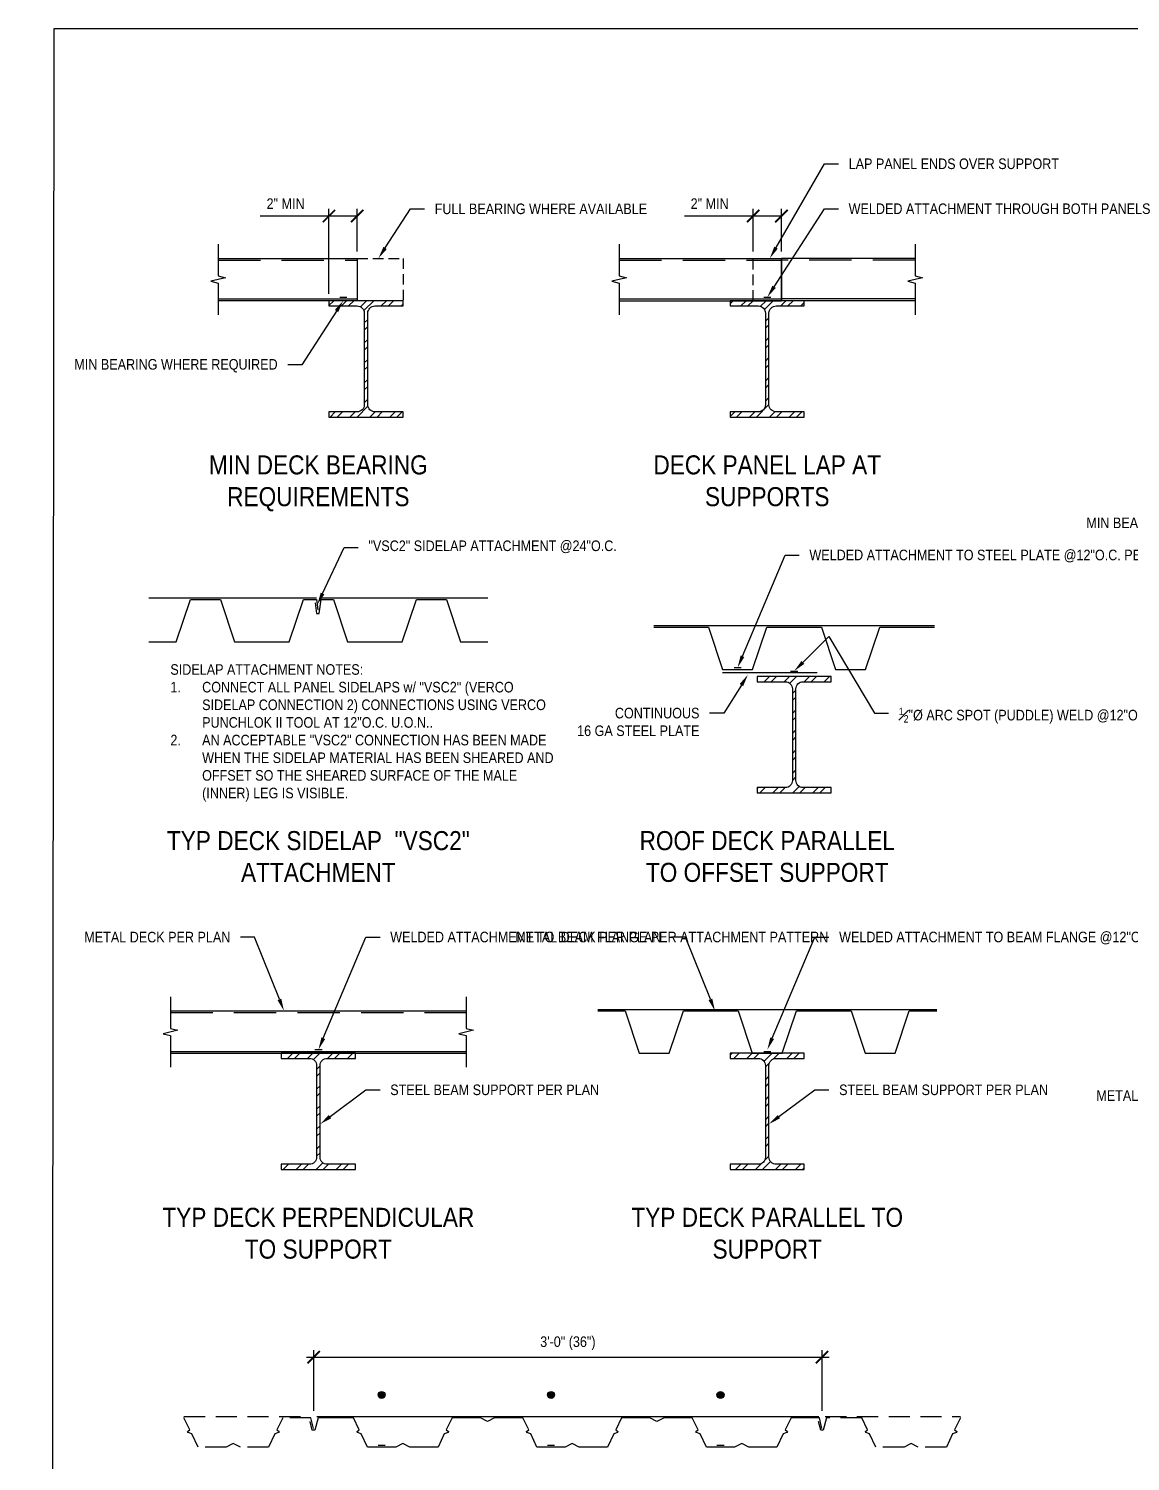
# Model space of a CAD drawing. Header units: inches. Extents: x -16404 to 14624, y -1591 to 16152.
# Drawn here: x -12407.4 to -12329.4, y 8848.1 to 8949.6 of the extents above; entities that cross this region are included whole.
import ezdxf
from ezdxf import colors
from ezdxf.entities.mleader import LeaderData, LeaderLine
from ezdxf.math import Vec2, Vec3

# ---------------------------------------------------------------- set-up
doc = ezdxf.new("R2010")
doc.units = ezdxf.units.IN
doc.header["$LTSCALE"] = 24
doc.header["$MEASUREMENT"] = 0
for name, pattern in [('HIDDEN2', [0.1875, 0.125, -0.0625]), ('HIDDEN4', [0.09375, 0.0625, -0.03125]), ('HIDDEN8', [0.04625, 0.03125, -0.015])]:
    doc.linetypes.add(name, pattern=pattern)
doc.layers.get('0').update_dxf_attribs({"linetype": 'CONTINUOUS'})
doc.layers.get('DefPoints').update_dxf_attribs({"color": 251, "linetype": 'CONTINUOUS'})
doc.layers.add('DESIGNER COMMENTS', color=221, linetype='CONTINUOUS', plot=False)
for name, color, linetype in [('S-ANNO-DIMS', 2, 'CONTINUOUS'), ('S-ANNO-NOTE', 4, 'CONTINUOUS'), ('S-BREAK', 2, 'CONTINUOUS'), ('S-STEEL', 4, 'CONTINUOUS')]:
    doc.layers.add(name, color=color, linetype=linetype)
doc.layers.add('S-HATCH1', color=1, linetype='CONTINUOUS', transparency=0.5)
doc.styles.add('Arial', font='arial.ttf', dxfattribs={"width": 0.85})
doc.dimstyles.new('DIM-8$0', dxfattribs={"dimscale": 8, "dimtxt": 0.09375, "dimasz": 0.109375, "dimexe": 0.0625, "dimexo": 0.0625, "dimgap": 0.0625, "dimtad": 1, "dimdec": 4, "dimzin": 11, "dimdsep": 46, "dimlunit": 4, "dimtxsty": 'Arial', "dimblk1": 'ARCHTICK', "dimblk2": 'ARCHTICK', "dimsah": 1, "dimcen": 0.125, "dimdle": 0.0625, "dimclrd": 256, "dimclre": 256, "dimclrt": 4, "dimadec": 0, "dimazin": 0, "dimtfac": 1, "dimtdec": 4, "dimtmove": 0, "dimatfit": 3, "dimldrblk": 'ARCHTICK', "dimfxl": 1, "dimtolj": 1, "dimtzin": 11, "dimarcsym": 0})

# ---------------------------------------------------------------- blocks, each defined once
blk = doc.blocks.new('W8x21')
at = {"layer": 'S-HATCH1'}
h = blk.add_hatch(dxfattribs=at)
h.set_pattern_fill('STEEL', color=256, scale=8, style=0)
h.set_pattern_definition([(45, (-55.7914, -336.0449), (-0.7071068, 0.7071068), []), (45, (-55.7914, -335.5449), (-0.7071068, 0.7071068), [])])
edge = h.paths.add_edge_path()
edge.add_line((2.625, -4.125), (2.625, -3.75))
edge.add_line((2.625, -3.75), (0.625, -3.75))
edge.add_arc((0.625, -3.25), 0.5, 180, 270, ccw=False)
edge.add_line((0.125, -3.25), (0.125, 3.25))
edge.add_arc((0.625, 3.25), 0.5, 90, 180, ccw=False)
edge.add_line((0.625, 3.75), (2.625, 3.75))
edge.add_line((2.625, 3.75), (2.625, 4.125))
edge.add_line((2.625, 4.125), (-2.625, 4.125))
edge.add_line((-2.625, 4.125), (-2.625, 3.75))
edge.add_line((-2.625, 3.75), (-0.625, 3.75))
edge.add_arc((-0.625, 3.25), 0.5, 0, 90, ccw=False)
edge.add_line((-0.125, 3.25), (-0.125, -3.25))
edge.add_arc((-0.625, -3.25), 0.5, -90, 0, ccw=False)
edge.add_line((-0.625, -3.75), (-2.625, -3.75))
edge.add_line((-2.625, -3.75), (-2.625, -4.125))
edge.add_line((-2.625, -4.125), (2.625, -4.125))
at = {"layer": 'S-STEEL'}
blk.add_lwpolyline([(2.625, -4.125), (2.625, -3.75), (0.625, -3.75, -0.4142136), (0.125, -3.25), (0.125, 3.25, -0.4142136), (0.625, 3.75), (2.625, 3.75), (2.625, 4.125), (-2.625, 4.125), (-2.625, 3.75), (-0.625, 3.75, -0.4142136), (-0.125, 3.25), (-0.125, -3.25, -0.4142136), (-0.625, -3.75), (-2.625, -3.75), (-2.625, -4.125)], format="xyb", close=True, dxfattribs=at)
blk = doc.blocks.new('_ARCHTICK')
at = {"color": 0, "linetype": 'ByBlock', "const_width": 0.15}
blk.add_lwpolyline([(-0.5, -0.5), (0.5, 0.5)], dxfattribs=at)
blk = doc.blocks.new('*D2866')
at = {"layer": 'DefPoints', "color": 0, "transparency": 16777216}
for p in [(-12354.13, 8936.37), (-12356.13, 8933.37), (-12354.13, 8933.37)]:
    blk.add_point(p, dxfattribs=at)
at = {"layer": 'S-ANNO-DIMS', "lineweight": -2, "transparency": 16777216}
for p, q in [((-12356.13, 8936.37), (-12361, 8936.37)), ((-12354.13, 8936.37), (-12356.63, 8936.37)), ((-12356.13, 8933.87), (-12356.13, 8936.87)), ((-12354.13, 8933.87), (-12354.13, 8936.87))]:
    blk.add_line(p, q, dxfattribs=at)
at = {"layer": 'S-ANNO-DIMS', "lineweight": -2, "transparency": 16777216, "xscale": 0.875, "yscale": 0.875, "zscale": 0.875, "rotation": 180}
blk.add_blockref('_ARCHTICK', (-12356.13, 8936.37), dxfattribs=at)
at = {"layer": 'S-ANNO-DIMS', "lineweight": -2, "transparency": 16777216, "xscale": 0.875, "yscale": 0.875, "zscale": 0.875}
blk.add_blockref('_ARCHTICK', (-12354.13, 8936.37), dxfattribs=at)
at = {"layer": 'S-ANNO-DIMS', "color": 4, "transparency": 16777216, "insert": (-12359.21, 8937.25), "char_height": 0.75, "attachment_point": 5, "style": 'Arial'}
blk.add_mtext('\\A1;2" MIN', dxfattribs=at)
blk = doc.blocks.new('*D2867')
at = {"layer": 'DefPoints', "color": 0, "transparency": 16777216}
for p in [(-12384.17, 8936.37), (-12384.17, 8933.37), (-12386.17, 8930.37)]:
    blk.add_point(p, dxfattribs=at)
at = {"layer": 'S-ANNO-DIMS', "lineweight": -2, "transparency": 16777216}
for p, q in [((-12386.17, 8936.37), (-12391.04, 8936.37)), ((-12384.17, 8936.37), (-12386.67, 8936.37)), ((-12386.17, 8930.87), (-12386.17, 8936.87)), ((-12384.17, 8933.87), (-12384.17, 8936.87))]:
    blk.add_line(p, q, dxfattribs=at)
at = {"layer": 'S-ANNO-DIMS', "lineweight": -2, "transparency": 16777216, "xscale": 0.875, "yscale": 0.875, "zscale": 0.875, "rotation": 180}
blk.add_blockref('_ARCHTICK', (-12386.17, 8936.37), dxfattribs=at)
at = {"layer": 'S-ANNO-DIMS', "lineweight": -2, "transparency": 16777216, "xscale": 0.875, "yscale": 0.875, "zscale": 0.875}
blk.add_blockref('_ARCHTICK', (-12384.17, 8936.37), dxfattribs=at)
at = {"layer": 'S-ANNO-DIMS', "color": 4, "transparency": 16777216, "insert": (-12389.24, 8937.25), "char_height": 0.75, "attachment_point": 5, "style": 'Arial'}
blk.add_mtext('\\A1;2" MIN', dxfattribs=at)
blk = doc.blocks.new('*D2869')
at = {"layer": 'DefPoints', "color": 0, "transparency": 16777216}
for p in [(-12351.25, 8855.52), (-12387.25, 8851.22), (-12351.25, 8851.22)]:
    blk.add_point(p, dxfattribs=at)
at = {"layer": 'S-ANNO-DIMS', "lineweight": -2, "transparency": 16777216}
for p, q in [((-12387.75, 8855.52), (-12350.75, 8855.52)), ((-12387.25, 8851.72), (-12387.25, 8856.02)), ((-12351.25, 8851.72), (-12351.25, 8856.02))]:
    blk.add_line(p, q, dxfattribs=at)
at = {"layer": 'S-ANNO-DIMS', "lineweight": -2, "transparency": 16777216, "xscale": 0.875, "yscale": 0.875, "zscale": 0.875, "rotation": 180}
blk.add_blockref('_ARCHTICK', (-12387.25, 8855.52), dxfattribs=at)
at = {"layer": 'S-ANNO-DIMS', "lineweight": -2, "transparency": 16777216, "xscale": 0.875, "yscale": 0.875, "zscale": 0.875}
blk.add_blockref('_ARCHTICK', (-12351.25, 8855.52), dxfattribs=at)
at = {"layer": 'S-ANNO-DIMS', "color": 4, "transparency": 16777216, "insert": (-12369.25, 8856.51), "char_height": 0.75, "attachment_point": 5, "style": 'Arial'}
blk.add_mtext('\\A1;3\'-0" (36")', dxfattribs=at)

msp = doc.modelspace()

# ---------------------------------------------------------------- hatches: boundary and pattern name
at = {"layer": 'S-STEEL'}
h = msp.add_hatch(color=256, dxfattribs=at)
h.dxf.hatch_style = 1
h.paths.add_polyline_path([(-12382.19068, 8852.84804, 1), (-12382.69068, 8852.84804, 1)])
h = msp.add_hatch(color=256, dxfattribs=at)
h.dxf.hatch_style = 1
h.paths.add_polyline_path([(-12370.19068, 8852.84804, 1), (-12370.69068, 8852.84804, 1)])
h = msp.add_hatch(color=256, dxfattribs=at)
h.dxf.hatch_style = 1
h.paths.add_polyline_path([(-12358.19068, 8852.84804, 1), (-12358.69068, 8852.84804, 1)])

# ---------------------------------------------------------------- linework, layer by layer
at = {"layer": 'DESIGNER COMMENTS'}
msp.add_lwpolyline([(-12405.63133, 8949.64646), (-12260.90175, 8949.64646), (-12261.06734, 8788.5371), (-12405.79692, 8788.5371)], close=True, dxfattribs=at)
at = {"layer": 'S-BREAK'}
for points in [[(-12394.02069, 8934.3731), (-12394.02069, 8932.12548), (-12393.50179, 8931.99929), (-12394.53959, 8931.7469), (-12394.02069, 8931.62071), (-12394.02069, 8929.3731)], [(-12365.61048, 8934.3731), (-12365.61048, 8932.12548), (-12365.09158, 8931.99929), (-12366.12938, 8931.7469), (-12365.61048, 8931.62071), (-12365.61048, 8929.3731)], [(-12344.65228, 8934.3731), (-12344.65228, 8932.12548), (-12344.13338, 8931.99929), (-12345.17118, 8931.7469), (-12344.65228, 8931.62071), (-12344.65228, 8929.3731)], [(-12397.3991, 8881.06432), (-12397.3991, 8878.8167), (-12396.8802, 8878.69051), (-12397.918, 8878.43813), (-12397.3991, 8878.31193), (-12397.3991, 8876.06432)], [(-12376.44089, 8881.06432), (-12376.44089, 8878.8167), (-12375.92199, 8878.69051), (-12376.95979, 8878.43813), (-12376.44089, 8878.31193), (-12376.44089, 8876.06432)]]:
    msp.add_lwpolyline(points, dxfattribs=at)
at = {"layer": 'S-STEEL', "color": 6}
for p, q in [((-12385.40275, 8930.6231), (-12384.90275, 8930.6231)), ((-12355.37152, 8930.6231), (-12354.87152, 8930.6231)), ((-12357.47535, 8904.37863), (-12356.97535, 8904.37863)), ((-12353.47535, 8904.12863), (-12352.97535, 8904.12863)), ((-12387.16013, 8877.31432), (-12386.66013, 8877.31432)), ((-12355.38138, 8877.18932), (-12354.88138, 8877.18932)), ((-12382.69068, 8849.28451), (-12382.19068, 8849.28451)), ((-12370.69068, 8849.28451), (-12370.19068, 8849.28451)), ((-12358.69068, 8849.28451), (-12358.19068, 8849.28451))]:
    msp.add_line(p, q, dxfattribs=at)
at = {"layer": 'S-STEEL'}
for points in [[(-12394.02069, 8933.3731), (-12384.16659, 8933.3731), (-12384.16659, 8930.3731), (-12394.02069, 8930.3731)], [(-12365.61048, 8933.3731), (-12354.13138, 8933.3731)], [(-12365.61048, 8930.3731), (-12354.13138, 8930.3731)], [(-12363.16285, 8907.25363), (-12359.28785, 8907.25363), (-12358.28785, 8904.25363), (-12356.16285, 8904.25363), (-12355.16285, 8907.25363), (-12351.28785, 8907.25363), (-12350.28785, 8904.25363), (-12348.16285, 8904.25363), (-12347.16285, 8907.25363), (-12343.28785, 8907.25363)], [(-12397.3991, 8880.06432), (-12376.44089, 8880.06432)], [(-12397.3991, 8877.06432), (-12376.44089, 8877.06432)]]:
    msp.add_lwpolyline(points, dxfattribs=at)
at = {"layer": 'S-STEEL', "color": 2, "linetype": 'HIDDEN2'}
for points in [[(-12394.02069, 8933.2481), (-12384.16659, 8933.2481)], [(-12365.61048, 8933.2481), (-12354.13138, 8933.2481)], [(-12397.3991, 8879.93932), (-12376.44089, 8879.93932)]]:
    msp.add_lwpolyline(points, dxfattribs=at)
at = {"layer": 'S-STEEL', "color": 1, "linetype": 'HIDDEN8'}
for points in [[(-12384.16659, 8933.3731), (-12380.91659, 8933.3731), (-12380.91659, 8930.3731)], [(-12356.13138, 8930.3731), (-12356.13138, 8933.3731)]]:
    msp.add_lwpolyline(points, dxfattribs=at)
at = {"layer": 'S-STEEL', "color": 2}
for points in [[(-12344.65228, 8933.3731), (-12354.13138, 8933.3731)], [(-12344.65228, 8930.4981), (-12354.13138, 8930.4981)], [(-12344.65228, 8930.3731), (-12354.13138, 8930.3731)], [(-12398.91536, 8909.3117), (-12387.04036, 8909.3117)], [(-12398.91536, 8906.2117), (-12396.97786, 8906.2117), (-12395.97786, 8909.2117), (-12393.85286, 8909.2117), (-12392.85286, 8906.2117), (-12388.97786, 8906.2117), (-12387.97786, 8909.2117), (-12387.04036, 8909.2117), (-12386.94661, 8908.4617)]]:
    msp.add_lwpolyline(points, dxfattribs=at)
at = {"layer": 'S-STEEL'}
msp.add_lwpolyline([(-12354.13138, 8930.3731), (-12354.13138, 8933.3731)], close=True, dxfattribs=at)
at = {"layer": 'S-STEEL', "color": 1, "linetype": 'HIDDEN2'}
msp.add_lwpolyline([(-12344.65228, 8933.2481), (-12354.13138, 8933.2481)], dxfattribs=at)
at = {"layer": 'S-STEEL', "color": 3}
for points in [[(-12394.02069, 8930.4981), (-12384.16659, 8930.4981)], [(-12365.61048, 8930.4981), (-12354.13138, 8930.4981)], [(-12386.72786, 8909.3117), (-12374.91536, 8909.3117)], [(-12363.16285, 8907.35363), (-12343.28785, 8907.35363)], [(-12367.13138, 8880.16432), (-12343.13138, 8880.16432)], [(-12397.3991, 8877.18932), (-12376.44089, 8877.18932)], [(-12387.03443, 8851.32201), (-12351.46568, 8851.32201)]]:
    msp.add_lwpolyline(points, dxfattribs=at)
at = {"layer": 'S-STEEL', "color": 5}
for points in [[(-12387.13411, 8908.9617), (-12387.04036, 8908.2117), (-12386.85286, 8908.2117), (-12386.72786, 8909.2117), (-12385.85286, 8909.2117), (-12384.85286, 8906.2117), (-12380.97786, 8906.2117), (-12379.97786, 8909.2117), (-12377.85286, 8909.2117), (-12376.85286, 8906.2117), (-12374.91536, 8906.2117)], [(-12351.60035, 8904.00363), (-12358.28785, 8904.00363)], [(-12367.13138, 8880.06432), (-12365.19388, 8880.06432), (-12364.19388, 8877.06432), (-12362.06888, 8877.06432), (-12361.06888, 8880.06432), (-12357.19388, 8880.06432), (-12356.19388, 8877.06432), (-12354.06888, 8877.06432), (-12353.06888, 8880.06432), (-12349.19388, 8880.06432), (-12348.19388, 8877.06432), (-12346.06888, 8877.06432), (-12345.06888, 8880.06432), (-12343.13138, 8880.06432)], [(-12351.25318, 8850.47201), (-12351.44068, 8851.22201), (-12353.44068, 8851.22201), (-12353.85972, 8850.38393), (-12353.70256, 8850.25104), (-12353.73159, 8850.19298), (-12353.99991, 8850.10354), (-12354.44068, 8849.15951), (-12356.44068, 8849.15951), (-12356.94068, 8849.40951), (-12357.44068, 8849.15951), (-12359.44068, 8849.15951), (-12359.88144, 8850.10354), (-12360.14977, 8850.19298), (-12360.1788, 8850.25104), (-12360.02164, 8850.38393), (-12360.44068, 8851.22201), (-12362.44068, 8851.22201), (-12362.94068, 8850.97201), (-12363.44068, 8851.22201), (-12365.44068, 8851.22201), (-12365.85972, 8850.38393), (-12365.70256, 8850.25104), (-12365.73159, 8850.19298), (-12365.99991, 8850.10354), (-12366.44068, 8849.15951), (-12368.44068, 8849.15951), (-12368.94068, 8849.40951), (-12369.44068, 8849.15951), (-12371.44068, 8849.15951), (-12371.88144, 8850.10354), (-12372.14977, 8850.19298), (-12372.1788, 8850.25104), (-12372.02164, 8850.38393), (-12372.44068, 8851.22201), (-12374.44068, 8851.22201), (-12374.94068, 8850.97201), (-12375.44068, 8851.22201), (-12377.44068, 8851.22201), (-12377.85972, 8850.38393), (-12377.70256, 8850.25104), (-12377.73159, 8850.19298), (-12377.99991, 8850.10354), (-12378.44068, 8849.15951), (-12380.44068, 8849.15951), (-12380.94068, 8849.40951), (-12381.44068, 8849.15951), (-12383.44068, 8849.15951), (-12383.88144, 8850.10354), (-12384.14977, 8850.19298), (-12384.1788, 8850.25104), (-12384.02164, 8850.38393), (-12384.44068, 8851.22201), (-12386.94068, 8851.22201), (-12387.15943, 8850.34701), (-12387.34693, 8850.34701), (-12387.50318, 8850.97201)]]:
    msp.add_lwpolyline(points, dxfattribs=at)
at = {"layer": 'S-STEEL', "color": 2, "linetype": 'HIDDEN4'}
for points in [[(-12396.44068, 8851.32201), (-12387.47193, 8851.32201)], [(-12387.25318, 8850.47201), (-12387.44068, 8851.22201), (-12389.44068, 8851.22201), (-12389.85972, 8850.38393), (-12389.70256, 8850.25104), (-12389.73159, 8850.19298), (-12389.99991, 8850.10354), (-12390.44068, 8849.15951), (-12392.44068, 8849.15951), (-12392.94068, 8849.40951), (-12393.44068, 8849.15951), (-12395.44068, 8849.15951), (-12395.88144, 8850.10354), (-12396.14977, 8850.19298), (-12396.1788, 8850.25104), (-12396.02164, 8850.38393), (-12396.44068, 8851.22201)], [(-12341.44068, 8851.22201), (-12341.85972, 8850.38393), (-12341.70256, 8850.25104), (-12341.73159, 8850.19298), (-12341.99991, 8850.10354), (-12342.44068, 8849.15951), (-12344.44068, 8849.15951), (-12344.94068, 8849.40951), (-12345.44068, 8849.15951), (-12347.44068, 8849.15951), (-12347.88144, 8850.10354), (-12348.14977, 8850.19298), (-12348.1788, 8850.25104), (-12348.02164, 8850.38393), (-12348.44068, 8851.22201), (-12350.94068, 8851.22201), (-12351.15943, 8850.34701), (-12351.34693, 8850.34701), (-12351.50318, 8850.97201)], [(-12351.02818, 8851.32201), (-12341.44068, 8851.32201)]]:
    msp.add_lwpolyline(points, dxfattribs=at)
at = {"layer": 'S-STEEL'}
for centre in [(-12382.44068, 8852.84804), (-12370.44068, 8852.84804), (-12358.44068, 8852.84804)]:
    msp.add_circle(centre, 0.25, dxfattribs=at)

# ---------------------------------------------------------------- block references
for p in [(-12383.54159, 8926.2481), (-12355.13138, 8926.2481), (-12353.22535, 8899.62863), (-12386.91999, 8872.93932), (-12355.13138, 8872.93932)]:
    msp.add_blockref('W8x21', p, dxfattribs=at)

# ---------------------------------------------------------------- texts
at = {"layer": 'S-ANNO-NOTE', "color": 6, "char_height": 1.35, "attachment_point": 2, "style": 'Arial'}
for s, insert, width in [('MIN DECK BEARING REQUIREMENTS', (-12386.91999, 8919.41558), 17.4934682), ('DECK PANEL LAP AT SUPPORTS', (-12355.13138, 8919.41558), 17.4934682), ('\\A1;TYP DECK SIDELAP  "VSC2" ATTACHMENT', (-12386.91999, 8892.79612), 23.2514509), ('ROOF DECK PARALLEL TO OFFSET SUPPORT', (-12355.13138, 8892.79612), 19.4427392), ('TYP DECK PERPENDICULAR TO SUPPORT', (-12386.91999, 8866.10681), 23.8927553), ('TYP DECK PARALLEL TO SUPPORT', (-12355.13138, 8866.10681), 19.4427392)]:
    msp.add_mtext(s, dxfattribs=dict(at, insert=insert, width=width))
at = {"layer": 'S-ANNO-NOTE', "insert": (-12397.3991, 8904.6195), "char_height": 0.75, "width": 27.2995612, "attachment_point": 1, "style": 'Arial'}
msp.add_mtext('SIDELAP ATTACHMENT NOTES:\\P\\pi-2.25,l2.25,t2.25;1.^ICONNECT ALL PANEL SIDELAPS w/ "VSC2" (VERCO SIDELAP CONNECTION 2) CONNECTIONS USING VERCO PUNCHLOK II TOOL AT 12"O.C. U.O.N..\\P2.^IAN ACCEPTABLE "VSC2" CONNECTION HAS BEEN MADE WHEN THE SIDELAP MATERIAL HAS BEEN SHEARED AND OFFSET SO THE SHEARED SURFACE OF THE MALE (INNER) LEG IS VISIBLE.', dxfattribs=at)

# ---------------------------------------------------------------- dimensions: what is measured, and where the dimension line sits
at = {"layer": 'S-ANNO-DIMS'}
for base, p1, p2, picture, middle in [((-12384.16659, 8936.37015), (-12386.16659, 8930.3731), (-12384.16659, 8933.3731), '*D2867', (-12389.24159, 8936.37015)), ((-12354.13138, 8936.37015), (-12356.13138, 8933.3731), (-12354.13138, 8933.3731), '*D2866', (-12359.20638, 8936.37015))]:
    dim = msp.add_linear_dim(base=base, p1=p1, p2=p2, text='<> MIN', dimstyle='DIM-8$0', dxfattribs=at)
    dim.commit()
    dim.dimension.update_dxf_attribs({"geometry": picture, "text_midpoint": middle, "dimtype": 160})
dim = msp.add_linear_dim(base=(-12351.25318, 8855.51568), p1=(-12387.25318, 8851.22201), p2=(-12351.25318, 8851.22201), text='<> (36")', dimstyle='DIM-8$0', dxfattribs=at)
dim.commit()
dim.dimension.update_dxf_attribs({"geometry": '*D2869', "text_midpoint": (-12369.25318, 8856.50733)})

# ---------------------------------------------------------------- leaders
at = {"layer": 'S-ANNO-NOTE'}
ml = msp.add_multileader_mtext('Standard', dxfattribs=at)
ml.set_content('\\A1;{\\C4;PL\\H0.7x;\\S1#8;\\H1.42857x;" STEEL BENT PLATE, U.O.N.}', color=4, style='Arial')
ml.set_leader_properties(color=2)
ml.build(insert=Vec2(0, 0))
ml.multileader.update_dxf_attribs({"dogleg_length": 0.36, "arrow_head_size": 0.875, "scale": 8})
ctx = ml.context
ctx.base_point, ctx.scale, ctx.char_height, ctx.arrow_head_size, ctx.landing_gap_size, ctx.plane_origin = Vec3(-12314.18089, 8944.88864), 8, 0.75, 0.875, 0.72, Vec3(-12357.88784, 8614.51887)
ctx.text_align_type = 2
notes = []
notes.append((ctx, [(1, (1, 1, 0), (-12304.06732, 8944.88864), (-1, 0), 1, [(0, [(-12296.79889, 8939.3281)], 0, [])])]))
ctx.mtext.insert, ctx.mtext.width, ctx.mtext.alignment, ctx.mtext.flow_direction = Vec3(-12305.78732, 8945.33782), 9.6483234, 3, 5
ml = msp.add_multileader_mtext('Standard', dxfattribs=at)
ml.set_content('\\A1;{\\C4;LAP PANEL ENDS OVER SUPPORT}', color=4, style='Arial')
ml.set_leader_properties(color=2)
ml.build(insert=Vec2(0, 0))
ml.multileader.update_dxf_attribs({"dogleg_length": 0.36, "arrow_head_size": 0.875, "scale": 8})
ctx = ml.context
ctx.base_point, ctx.scale, ctx.char_height, ctx.arrow_head_size, ctx.landing_gap_size, ctx.plane_origin = Vec3(-12350.08445, 8940.06703), 8, 0.75, 0.875, 0.72, Vec3(-12393.02809, 8616.77945)
notes.append((ctx, [(0, (1, 1, 0), (-12351.08445, 8940.06703), (1, 0), 1, [(0, [(-12354.9462, 8933.3731)], 0, [])])]))
ctx.mtext.insert, ctx.mtext.width, ctx.mtext.flow_direction = Vec3(-12349.36445, 8940.44843), 8.3174974, 5
ml = msp.add_multileader_mtext('Standard', dxfattribs=at)
ml.set_content('\\A1;{\\C4;FULL BEARING WHERE AVAILABLE}', color=4, style='Arial')
ml.set_leader_properties(color=2)
ml.build(insert=Vec2(0, 0))
ml.multileader.update_dxf_attribs({"dogleg_length": 0.36, "arrow_head_size": 0.875, "scale": 8})
ctx = ml.context
ctx.base_point, ctx.scale, ctx.char_height, ctx.arrow_head_size, ctx.landing_gap_size, ctx.plane_origin = Vec3(-12379.40126, 8936.88312), 8, 0.75, 0.875, 0.72, Vec3(-12315.53911, 9211.22864)
notes.append((ctx, [(1, (1, 1, 0), (-12380.40126, 8936.88312), (1, 0), 1, [(0, [(-12382.66487, 8933.3731)], 0, [])])]))
ctx.mtext.insert, ctx.mtext.width, ctx.mtext.flow_direction = Vec3(-12378.68126, 8937.25812), 10.1614241, 5
ml = msp.add_multileader_mtext('Standard', dxfattribs=at)
ml.set_content('\\A1;{\\C4;WELDED ATTACHMENT THROUGH BOTH PANELS}', color=4, style='Arial')
ml.set_leader_properties(color=2)
ml.build(insert=Vec2(0, 0))
ml.multileader.update_dxf_attribs({"dogleg_length": 0.36, "arrow_head_size": 0.875, "scale": 8})
ctx = ml.context
ctx.base_point, ctx.scale, ctx.char_height, ctx.arrow_head_size, ctx.landing_gap_size, ctx.plane_origin = Vec3(-12350.08445, 8936.88312), 8, 0.75, 0.875, 0.72, Vec3(-12286.2223, 9211.22864)
notes.append((ctx, [(1, (1, 1, 0), (-12351.08445, 8936.88312), (1, 0), 1, [(0, [(-12355.12152, 8930.6231)], 0, [])])]))
ctx.mtext.insert, ctx.mtext.width, ctx.mtext.flow_direction = Vec3(-12349.36445, 8937.26452), 10.1614241, 5
ml = msp.add_multileader_mtext('Standard', dxfattribs=at)
ml.set_content('\\A1;MIN BEARING WHERE REQUIRED', color=4, style='Arial')
ml.set_leader_properties(color=2)
ml.build(insert=Vec2(0, 0))
ml.multileader.update_dxf_attribs({"dogleg_length": 0.36, "arrow_head_size": 0.875, "scale": 8})
ctx = ml.context
ctx.base_point, ctx.scale, ctx.char_height, ctx.arrow_head_size, ctx.landing_gap_size, ctx.plane_origin = Vec3(-12398.72698, 8925.83476), 8, 0.75, 0.875, 0.72, Vec3(-12441.54918, 8602.54718)
ctx.text_align_type = 2
notes.append((ctx, [(1, (1, 1, 0), (-12388.0821, 8925.83476), (-1, 0), 1, [(0, [(-12385.16261, 8930.3731)], 0, [])])]))
ctx.mtext.insert, ctx.mtext.width, ctx.mtext.alignment, ctx.mtext.flow_direction = Vec3(-12389.8021, 8926.23892), 9.033009, 3, 5
ml = msp.add_multileader_mtext('Standard', dxfattribs=at)
ml.set_content('\\A1;MIN BEARING WHERE REQUIRED', color=4, style='Arial')
ml.set_leader_properties(color=2)
ml.build(insert=Vec2(0, 0))
ml.multileader.update_dxf_attribs({"dogleg_length": 0.36, "arrow_head_size": 0.875, "scale": 8})
ctx = ml.context
ctx.base_point, ctx.scale, ctx.char_height, ctx.arrow_head_size, ctx.landing_gap_size, ctx.plane_origin = Vec3(-12327.0571, 8914.60472), 8, 0.75, 0.875, 0.72, Vec3(-12369.87931, 8587.15486)
ctx.text_align_type = 2
notes.append((ctx, [(1, (1, 1, 0), (-12316.41222, 8914.60472), (-1, 0), 1, [(0, [(-12313.49274, 8919.14305)], 0, [])])]))
ctx.mtext.insert, ctx.mtext.width, ctx.mtext.alignment, ctx.mtext.flow_direction = Vec3(-12318.13222, 8915.00888), 9.033009, 3, 5
ml = msp.add_multileader_mtext('Standard', dxfattribs=at)
ml.set_content('\\A1;"VSC2" SIDELAP ATTACHMENT @24"O.C.', color=4, style='Arial')
ml.set_leader_properties(color=2)
ml.build(insert=Vec2(0, 0))
ml.multileader.update_dxf_attribs({"dogleg_length": 0.36, "arrow_head_size": 0.875, "scale": 8})
ctx = ml.context
ctx.base_point, ctx.scale, ctx.char_height, ctx.arrow_head_size, ctx.landing_gap_size, ctx.plane_origin = Vec3(-12384.09011, 8912.89943), 8, 0.75, 0.875, 0.72, Vec3(-12326.32517, 9200.72711)
notes.append((ctx, [(1, (1, 1, 0), (-12385.09011, 8912.89943), (1, 0), 1, [(0, [(-12386.99348, 8908.8367)], 0, [])])]))
ctx.mtext.insert, ctx.mtext.width, ctx.mtext.flow_direction = Vec3(-12383.37011, 8913.38468), 10.9881224, 5
ml = msp.add_multileader_mtext('Standard', dxfattribs=at)
ml.set_content('\\A1;WELDED ATTACHMENT TO STEEL PLATE @12"O.C. PER ATTACHMENT PATTERN', color=4, style='Arial')
ml.set_leader_properties(color=2)
ml.build(insert=Vec2(0, 0))
ml.multileader.update_dxf_attribs({"dogleg_length": 0.36, "arrow_head_size": 0.875, "scale": 8})
ctx = ml.context
ctx.base_point, ctx.scale, ctx.char_height, ctx.arrow_head_size, ctx.landing_gap_size, ctx.plane_origin = Vec3(-12352.86551, 8912.35193), 8, 0.75, 0.875, 0.72, Vec3(-12307.44761, 9187.11142)
notes.append((ctx, [(1, (1, 1, 0), (-12353.86551, 8912.35193), (1, 0), 1, [(0, [(-12357.22534, 8904.37863)], 0, [])])]))
ctx.mtext.insert, ctx.mtext.width, ctx.mtext.flow_direction = Vec3(-12352.14551, 8912.73332), 12.7661954, 5
ml = msp.add_multileader_mtext('Standard', dxfattribs=at)
ml.set_content('\\A1;{\\H0.7x;\\S1#2;}"%%C ARC SPOT (PUDDLE) WELD @12"O.C. TO BEAM FLANGE ', color=4, style='Arial')
ml.set_leader_properties(color=2)
ml.build(insert=Vec2(0, 0))
ml.multileader.update_dxf_attribs({"dogleg_length": 21.88349, "arrow_head_size": 0.875, "scale": 8})
ctx = ml.context
ctx.base_point, ctx.scale, ctx.char_height, ctx.arrow_head_size, ctx.landing_gap_size, ctx.plane_origin = Vec3(-12346.53401, 8901.15566), 8, 0.75, 0.875, 0.72, Vec3(-12412.4557, 9311.23364)
notes.append((ctx, [(0, (1, 1, 0), (-12347.53401, 8901.15566), (1, 0), 1, [(0, [(-12353.22535, 8904.12863), (-12350.77939, 8906.57158)], 0, [])])]))
ctx.mtext.insert, ctx.mtext.width, ctx.mtext.flow_direction = Vec3(-12345.81401, 8901.53705), 7.543783, 5
ml = msp.add_multileader_mtext('Standard', dxfattribs=at)
ml.set_content('\\A1;CONTINUOUS \\P16 GA STEEL PLATE', color=4, style='Arial')
ml.set_leader_properties(color=2)
ml.build(insert=Vec2(0, 0))
ml.multileader.update_dxf_attribs({"dogleg_length": 0.36, "arrow_head_size": 0.875, "scale": 8})
ctx = ml.context
ctx.base_point, ctx.scale, ctx.char_height, ctx.arrow_head_size, ctx.landing_gap_size, ctx.plane_origin = Vec3(-12366.54712, 8901.15566), 8, 0.75, 0.875, 0.72, Vec3(-12325.12906, 9175.60014)
ctx.text_align_type = 2
notes.append((ctx, [(0, (1, 1, 0), (-12358.21133, 8901.15566), (-1, 0), 1, [(0, [(-12356.4951, 8903.87863)], 0, [])])]))
ctx.mtext.insert, ctx.mtext.width, ctx.mtext.alignment, ctx.mtext.flow_direction = Vec3(-12359.93133, 8901.53066), 6.2647728, 3, 5
ml = msp.add_multileader_mtext('Standard', dxfattribs=at)
ml.set_content('\\A1;CONTINUOUS \\P16 GA STEEL PLATE', color=4, style='Arial')
ml.set_leader_properties(color=2)
ml.build(insert=Vec2(0, 0))
ml.multileader.update_dxf_attribs({"dogleg_length": 0.36, "arrow_head_size": 0.875, "scale": 8})
ctx = ml.context
ctx.base_point, ctx.scale, ctx.char_height, ctx.arrow_head_size, ctx.landing_gap_size, ctx.plane_origin = Vec3(-12294.87724, 8889.92561), 8, 0.75, 0.875, 0.72, Vec3(-12253.45918, 9160.20782)
ctx.text_align_type = 2
notes.append((ctx, [(0, (1, 1, 0), (-12286.54146, 8889.92561), (-1, 0), 1, [(0, [(-12284.82523, 8892.64859)], 0, [])])]))
ctx.mtext.insert, ctx.mtext.width, ctx.mtext.alignment, ctx.mtext.flow_direction = Vec3(-12288.26146, 8890.30061), 6.2647728, 3, 5
ml = msp.add_multileader_mtext('Standard', dxfattribs=at)
ml.set_content('\\A1;{\\C4;METAL DECK PER PLAN}', color=4, style='Arial')
ml.set_leader_properties(color=2)
ml.build(insert=Vec2(0, 0))
ml.multileader.update_dxf_attribs({"dogleg_length": 0.36, "arrow_head_size": 0.875, "scale": 8})
ctx = ml.context
ctx.base_point, ctx.scale, ctx.char_height, ctx.arrow_head_size, ctx.landing_gap_size, ctx.plane_origin = Vec3(-12399.49464, 8885.28761), 8, 0.75, 0.875, 0.72, Vec3(-12343.79937, 9147.87269)
ctx.text_align_type = 2
notes.append((ctx, [(0, (1, 1, 0), (-12391.43151, 8885.28761), (-1, 0), 1, [(0, [(-12389.35655, 8880.06432)], 0, [])])]))
ctx.mtext.insert, ctx.mtext.width, ctx.mtext.alignment, ctx.mtext.flow_direction = Vec3(-12393.15151, 8885.66286), 6.3635768, 3, 5
ml = msp.add_multileader_mtext('Standard', dxfattribs=at)
ml.set_content('\\A1;{\\C4;METAL DECK PER PLAN}', color=4, style='Arial')
ml.set_leader_properties(color=2)
ml.build(insert=Vec2(0, 0))
ml.multileader.update_dxf_attribs({"dogleg_length": 0.36, "arrow_head_size": 0.875, "scale": 8})
ctx = ml.context
ctx.base_point, ctx.scale, ctx.char_height, ctx.arrow_head_size, ctx.landing_gap_size, ctx.plane_origin = Vec3(-12368.97179, 8885.28761), 8, 0.75, 0.875, 0.72, Vec3(-12311.27652, 9147.87269)
ctx.text_align_type = 2
notes.append((ctx, [(0, (1, 1, 0), (-12360.90866, 8885.28761), (-1, 0), 1, [(0, [(-12358.8337, 8880.06432)], 0, [])])]))
ctx.mtext.insert, ctx.mtext.width, ctx.mtext.alignment, ctx.mtext.flow_direction = Vec3(-12362.62866, 8885.66286), 6.3635768, 3, 5
ml = msp.add_multileader_mtext('Standard', dxfattribs=at)
ml.set_content('\\A1;{\\C4;WELDED ATTACHMENT TO BEAM FLANGE PER ATTACHMENT PATTERN}', color=4, style='Arial')
ml.set_leader_properties(color=2)
ml.build(insert=Vec2(0, 0))
ml.multileader.update_dxf_attribs({"dogleg_length": 0.36, "arrow_head_size": 0.875, "scale": 8})
ctx = ml.context
ctx.base_point, ctx.scale, ctx.char_height, ctx.arrow_head_size, ctx.landing_gap_size, ctx.plane_origin = Vec3(-12382.5503, 8885.28761), 8, 0.75, 0.875, 0.72, Vec3(-12321.15308, 9160.0471)
notes.append((ctx, [(1, (1, 1, 0), (-12383.5503, 8885.28761), (1, 0), 1, [(0, [(-12386.91013, 8877.31432)], 0, [])])]))
ctx.mtext.insert, ctx.mtext.width, ctx.mtext.flow_direction = Vec3(-12381.8303, 8885.669), 10.9881224, 5
ml = msp.add_multileader_mtext('Standard', dxfattribs=at)
ml.set_content('\\A1;WELDED ATTACHMENT TO BEAM FLANGE @12"O.C. PER ATTACHMENT PATTERN', color=4, style='Arial')
ml.set_leader_properties(color=2)
ml.build(insert=Vec2(0, 0))
ml.multileader.update_dxf_attribs({"dogleg_length": 0.36, "arrow_head_size": 0.875, "scale": 8})
ctx = ml.context
ctx.base_point, ctx.scale, ctx.char_height, ctx.arrow_head_size, ctx.landing_gap_size, ctx.plane_origin = Vec3(-12350.76168, 8885.28761), 8, 0.75, 0.875, 0.72, Vec3(-12287.36447, 9160.0471)
notes.append((ctx, [(1, (1, 1, 0), (-12351.76168, 8885.28761), (1, 0), 1, [(0, [(-12355.12152, 8877.31432)], 0, [])])]))
ctx.mtext.insert, ctx.mtext.width, ctx.mtext.flow_direction = Vec3(-12350.04168, 8885.669), 10.7013052, 5
ml = msp.add_multileader_mtext('Standard', dxfattribs=at)
ml.set_content('\\A1;{\\C4;STEEL BEAM SUPPORT PER PLAN}', color=4, style='Arial')
ml.set_leader_properties(color=2)
ml.build(insert=Vec2(0, 0))
ml.multileader.update_dxf_attribs({"dogleg_length": 0.36, "arrow_head_size": 0.875, "scale": 8})
ctx = ml.context
ctx.base_point, ctx.scale, ctx.char_height, ctx.arrow_head_size, ctx.landing_gap_size, ctx.plane_origin = Vec3(-12382.5503, 8874.46634), 8, 0.75, 0.875, 0.72, Vec3(-12343.79937, 9144.59786)
notes.append((ctx, [(1, (1, 1, 0), (-12383.5503, 8874.46634), (1, 0), 1, [(0, [(-12386.79499, 8872.04001)], 0, [])])]))
ctx.mtext.insert, ctx.mtext.width, ctx.mtext.flow_direction = Vec3(-12381.8303, 8874.84134), 6.3635768, 5
ml = msp.add_multileader_mtext('Standard', dxfattribs=at)
ml.set_content('\\A1;{\\C4;METAL DECK PER PLAN}', color=4, style='Arial')
ml.set_leader_properties(color=2)
ml.build(insert=Vec2(0, 0))
ml.multileader.update_dxf_attribs({"dogleg_length": 0.36, "arrow_head_size": 0.875, "scale": 8})
ctx = ml.context
ctx.base_point, ctx.scale, ctx.char_height, ctx.arrow_head_size, ctx.landing_gap_size, ctx.plane_origin = Vec3(-12327.82477, 8874.05756), 8, 0.75, 0.875, 0.72, Vec3(-12272.12949, 9132.48037)
ctx.text_align_type = 2
notes.append((ctx, [(0, (1, 1, 0), (-12319.76163, 8874.05756), (-1, 0), 1, [(0, [(-12317.68668, 8868.83427)], 0, [])])]))
ctx.mtext.insert, ctx.mtext.width, ctx.mtext.alignment, ctx.mtext.flow_direction = Vec3(-12321.48163, 8874.43282), 6.3635768, 3, 5
ml = msp.add_multileader_mtext('Standard', dxfattribs=at)
ml.set_content('\\A1;{\\C4;STEEL BEAM SUPPORT PER PLAN}', color=4, style='Arial')
ml.set_leader_properties(color=2)
ml.build(insert=Vec2(0, 0))
ml.multileader.update_dxf_attribs({"dogleg_length": 0.36, "arrow_head_size": 0.875, "scale": 8})
ctx = ml.context
ctx.base_point, ctx.scale, ctx.char_height, ctx.arrow_head_size, ctx.landing_gap_size, ctx.plane_origin = Vec3(-12350.76168, 8874.46634), 8, 0.75, 0.875, 0.72, Vec3(-12310.01075, 9144.59786)
notes.append((ctx, [(1, (1, 1, 0), (-12351.76168, 8874.46634), (1, 0), 1, [(0, [(-12355.00638, 8872.04001)], 0, [])])]))
ctx.mtext.insert, ctx.mtext.width, ctx.mtext.flow_direction = Vec3(-12350.04168, 8874.84134), 6.3635768, 5
ml = msp.add_multileader_mtext('Standard', dxfattribs=at)
ml.set_content('\\A1;{\\C4;METAL DECK PER PLAN}', color=4, style='Arial')
ml.set_leader_properties(color=2)
ml.build(insert=Vec2(0, 0))
ml.multileader.update_dxf_attribs({"dogleg_length": 0.36, "arrow_head_size": 0.875, "scale": 8})
ctx = ml.context
ctx.base_point, ctx.scale, ctx.char_height, ctx.arrow_head_size, ctx.landing_gap_size, ctx.plane_origin = Vec3(-12297.30192, 8874.05756), 8, 0.75, 0.875, 0.72, Vec3(-12239.60664, 9132.48037)
ctx.text_align_type = 2
notes.append((ctx, [(0, (1, 1, 0), (-12289.23878, 8874.05756), (-1, 0), 1, [(0, [(-12287.16383, 8868.83427)], 0, [])])]))
ctx.mtext.insert, ctx.mtext.width, ctx.mtext.alignment, ctx.mtext.flow_direction = Vec3(-12290.95878, 8874.43282), 6.3635768, 3, 5
for ctx, leaders in notes:
    for number, flags, end, landing, length, lines in leaders:
        leader = LeaderData()
        leader.index, (leader.has_last_leader_line, leader.has_dogleg_vector, leader.attachment_direction) = number, flags
        leader.last_leader_point, leader.dogleg_vector, leader.dogleg_length = Vec3(end), Vec3(landing), length
        for number, points, colour, breaks in lines:
            line = LeaderLine()
            line.index, line.vertices, line.color, line.breaks = number, Vec3.list(points), colors.encode_raw_color(colour), breaks
            leader.lines.append(line)
        ctx.leaders.append(leader)

doc.saveas('drawing.dxf')
